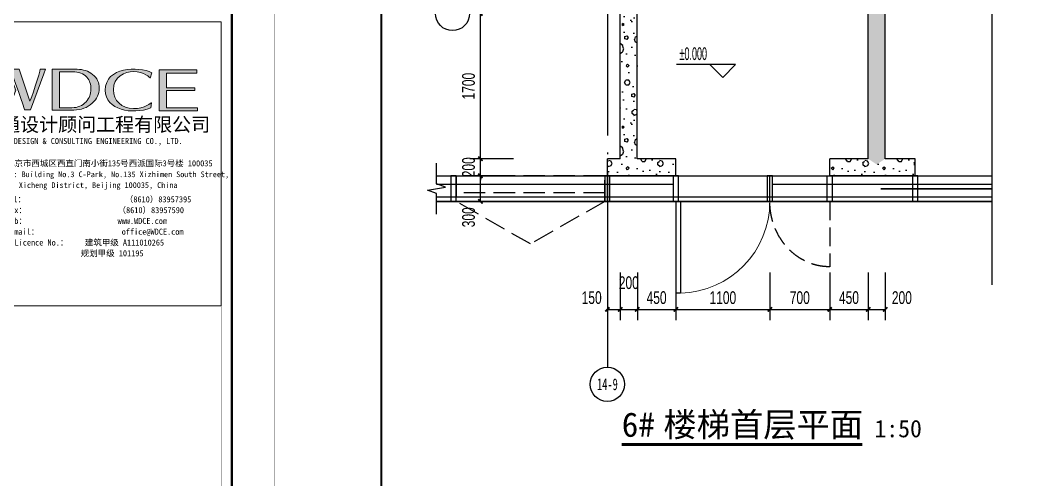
# Model space of a CAD drawing. Extents: x -26219 to 315419, y -160410 to -120810.
# Drawn here: x 228344 to 240186, y -140675 to -135299 of the extents above; entities that cross this region are included whole.
import ezdxf
from ezdxf.enums import TextEntityAlignment as Align
from ezdxf.xclip import XClip

# ---------------------------------------------------------------- set-up
doc = ezdxf.new("R2010")
doc.units = 0
doc.header["$LTSCALE"] = 1000
doc.header["$MEASUREMENT"] = 0
doc.header["$XCLIPFRAME"] = 0
for name, pattern in [('104-14# 核心筒$2$DOTE', [2.42, 2, -0.2, 0.02, -0.2]), ('104-14# 核心筒$3$DOTE', [2.42, 2, -0.2, 0.02, -0.2]), ('14#楼幕墙$1$DASH', [0.35, 0.25, -0.1]), ('14#楼幕墙$2$DASH', [0.35, 0.25, -0.1])]:
    doc.linetypes.add(name, pattern=pattern)
doc.layers.add('000套内', color=226, linetype='Continuous', lineweight=30)
for name, color, linetype in [('01-标注_尺寸', 124, 'Continuous'), ('01-标注_标高', 200, 'Continuous'), ('01-标注_符号', 200, 'Continuous'), ('02-TEXT_标注', 130, 'Continuous'), ('05-填充_天正', 26, 'Continuous'), ('104-13#14# B1核心筒$0$05-填充_天正', 26, 'Continuous'), ('104-13#14# B1核心筒$0$A-E_楼梯', 171, 'Continuous'), ('104-13#14# B1核心筒$0$A_STR-砼墙', 51, 'Continuous'), ('104-14# 核心筒$2$01-标注_轴线坐标', 132, 'Continuous'), ('104-14# 核心筒$2$A_AXIS-轴线', 36, '104-14# 核心筒$2$DOTE'), ('104-14# 核心筒$2$AXIS_TEXT', 7, 'Continuous'), ('104-14# 核心筒$3$A_AXIS-轴线', 36, '104-14# 核心筒$3$DOTE'), ('14#楼幕墙$0$A-C_门', 150, 'Continuous'), ('14#楼幕墙$2$A-C_玻璃幕墙', 140, 'Continuous'), ('14#楼幕墙$2$A-C_窗', 140, 'Continuous'), ('A-C_玻璃幕墙', 140, 'Continuous'), ('A-TECH_结构', 21, 'Continuous'), ('A_STR-砌块墙', 121, 'Continuous'), ('DIM_SYMB', 3, 'Continuous'), ('建-标注-文本', 254, 'Continuous')]:
    doc.layers.add(name, color=color, linetype=linetype)
doc.layers.add('B1幕墙$0$04-不打印_辅助线', color=165, linetype='Continuous', plot=False)
doc.styles.add('104-14# 核心筒$3$_TCH_AXIS', font='STXIHEI_0.TTF', dxfattribs={"width": 0.75})
doc.styles.add('_TCH_DIM', font='ros.shx', dxfattribs={"width": 0.75, "bigfont": 'jd.shx'})
doc.styles.add('_TCH_DIM_T3', font='ros.shx', dxfattribs={"width": 0.705882, "bigfont": 'jd.shx'})
doc.styles.get("Standard").update_dxf_attribs({"font": 'STXIHEI_0.TTF'})
doc.styles.add('图签信息$0$hwxh', font='STXIHEI_0.TTF')
doc.dimstyles.new('_TCH_ARCH&&50', dxfattribs={"dimtxt": 148.75, "dimasz": 50, "dimexe": 125, "dimexo": 150, "dimgap": 63.125, "dimtad": 1, "dimdec": 0, "dimzin": 0, "dimdsep": 46, "dimtxsty": '_TCH_DIM_T3', "dimblk": 'ARCHTICK', "dimcen": 0.09, "dimclrt": 7, "dimazin": 2, "dimtfac": 1, "dimtdec": 0, "dimtix": 1, "dimtmove": 2, "dimatfit": 3, "dimfxl": 0, "dimtolj": 1, "dimtzin": 0, "dimarcsym": 0})
pattern_1 = [(0, (177, -183), (300, 600), [0, -600]), (0, (-174, -264), (300, 600), [0, -600]), (0, (21, -270), (300, 600), [0, -600]), (0, (234, -93), (300, 600), [0, -600]), (0, (-15, -300), (300, 600), [0, -600]), (0, (294, 285), (300, 600), [0, -600]), (0, (111, 237), (300, 600), [0, -600]), (0, (207, 162), (300, 600), [0, -600]), (0, (-282, 150), (300, 600), [0, -600]), (0, (12, 123), (300, 600), [0, -600]), (0, (-102, -30), (300, 600), [0, -600]), (0, (-96, -255), (300, 600), [0, -600]), (0, (129, -279), (300, 600), [0, -600]), (0, (294, -15), (300, 600), [0, -600]), (0, (-267, -108), (300, 600), [0, -600]), (0, (-216, -6), (300, 600), [0, -600]), (0, (18, -48), (300, 600), [0, -600]), (0, (-66, -135), (300, 600), [0, -600]), (0, (-114, 63), (300, 600), [0, -600]), (0, (-39, 288), (300, 600), [0, -600]), (0, (-243, -234), (300, 600), [0, -600]), (0, (87, 165), (300, 600), [0, -600]), (0, (-192, 174), (300, 600), [0, -600]), (0, (-240, 252), (300, 600), [0, -600]), (130.601294, (257.143, 97.143), (-1499.9999834, 1800.000008), [26.3416, -11037.111]), (18.43495, (214.29, 108.57), (1499.999994, 599.999996), [27.1052, -3767.6279]), (90, (214.3, 82.86), (300, 600), [25.7143, -1174.2857]), (161.56505, (240, 74.29), (-1500.000008, 599.999955), [27.1052, -3767.6279]), (53.1301, (240, 74.29), (300, 600), [28.5714, -2971.4285]), (135, (262.86, -231.43), (-300.00004, 599.99996), [24.2437, -1672.8126]), (45, (228.57, -231.43), (300, 600), [24.2437, -1672.8126]), (135, (245.71, -248.57), (-300.00004, 599.99996), [24.2437, -1672.8126]), (45, (245.71, -248.57), (300, 600), [24.2437, -1672.8126]), (116.56505, (-25.7, 171.43), (-5e-05, 1200), [31.9438, -638.8765]), (180, (-40, 200), (-300, 600), [34.2857, -565.7142]), (63.43495, (-88.57, 171.43), (3e-06, 1200), [31.9438, -638.8765]), (116.56505, (-74.3, 142.86), (-5e-05, 1200), [31.9438, -638.8765]), (0, (-74.3, 142.86), (300, 600), [34.2857, -565.7142]), (63.43495, (-40, 142.86), (3e-06, 1200), [31.9438, -638.8765]), (107.102728, (200, -31.429), (-899.9999656, 3000.0000048), [38.8613, -16282.9025]), (143.972626, (188.57, 5.714), (-5699.999928, 4199.999995), [38.8613, -8122.02]), (180, (157.14, 28.6), (-300, 600), [37.1429, -562.8571]), (36.027373, (88.57, 5.714), (5699.999958, 4199.999955), [38.8613, -8122.02]), (71.56505, (77.14, -28.57), (900.000005, 2999.999995), [36.1403, -3758.5928]), (107.102728, (88.571, -65.714), (-899.9999656, 3000.0000048), [38.8613, -16282.9025]), (143.972626, (120, -88.57), (-5699.999928, 4199.999995), [38.8613, -8122.02]), (0, (120, -88.6), (300, 600), [37.1429, -562.8571]), (36.027373, (157.143, -88.57), (5699.999958, 4199.999955), [38.8613, -8122.02]), (71.56505, (188.57, -65.71), (900.000005, 2999.999995), [36.1403, -3758.5928]), (150.255118, (205.714, 248.57), (-900.000002, 599.999993), [23.035, -4814.3196]), (90, (185.7, 237.14), (300, 600), [22.8571, -1177.1427]), (29.74488, (185.714, 237.14), (900, 599.999997), [23.035, -4814.3196]), (116.56505, (65.7, -177.14), (-5e-05, 1200), [31.9438, -638.8765]), (168.690067, (51.43, -148.57), (-2700.000002, 599.999985), [29.1373, -6089.6855]), (41.185925, (0, -162.857), (7499.9999546, 6599.9999423), [30.3718, -12725.802]), (90, (0, -191.43), (300, 600), [28.5714, -1171.4285]), (138.814074, (22.857, -211.429), (-7499.9998667, 6600.000042), [30.3718, -12725.802]), (16.699244, (22.857, -211.429), (9899.9999255, 2999.9999686), [29.8295, -12498.5375]), (60.945396, (51.43, -202.857), (299.9999992, 599.9999947), [29.4161, -12325.3395]), (109.983106, (-185.714, 74.286), (-1500.0000056, 4199.999989), [33.442, -14012.1975]), (155.556045, (-197.143, 105.714), (-3900.0000149, 1799.9999626), [34.523, -14465.1315]), (24.443955, (-260, 105.714), (3900.000002, 1799.9999913), [34.523, -14465.1315]), (70.016893, (-271.429, 74.286), (1500.0000045, 4199.9999896), [33.442, -14012.1975]), (109.983106, (-260, 42.857), (-1500.0000056, 4199.999989), [33.442, -14012.1975]), (160.016893, (-228.57, 31.43), (-1500.000001, 599.999973), [33.442, -6989.3775]), (19.983107, (-228.57, 31.43), (1499.999992, 599.999999), [33.442, -6989.3775]), (70.016893, (-197.143, 42.857), (1500.0000045, 4199.9999896), [33.442, -14012.1975]), (122.005383, (37.14, 20), (-300.00004, 599.99997), [26.9542, -5633.434]), (18.43495, (-2.86, 34.29), (1499.999994, 599.999996), [27.1052, -3767.6279]), (90, (-2.86, 8.57), (300, 600), [25.7143, -1174.2857]), (161.56505, (22.86, 0), (-1500.000008, 599.999955), [27.1052, -3767.6279]), (54.462322, (22.857, 0), (2099.999997, 2999.9999955), [24.5781, -10298.2115]), (116.56505, (-137.14, -125.7), (-5e-05, 1200), [31.9438, -638.8765]), (180, (-151.4, -97.14), (-300, 600), [31.4286, -568.5714]), (59.036243, (-200, -125.714), (300.000001, 599.999997), [33.3197, -6963.822]), (120.963756, (-182.857, -154.286), (-300.000041, 599.999972), [33.3197, -6963.822]), (0, (-182.86, -154.3), (300, 600), [31.4286, -568.5714]), (63.43495, (-151.43, -154.3), (3e-06, 1200), [31.9438, -638.8765])]

# ---------------------------------------------------------------- blocks, each defined once
blk = doc.blocks.new('B1幕墙')
at = {"layer": 'B1幕墙$0$04-不打印_辅助线'}
blk.add_lwpolyline([(-19723, 110825), (-17951, 111952), (-14731, 106890), (-10015, 109890), (-6726, 109890), (-6726, 107690), (-6591, 107690), (-6591, 96729), (-3286, 91533), (-3400, 91461), (-610, 87073), (-44110, 59404), (-49480, 60532), (-116340, 165647), (-95570, 173812), (-95424, 173440), (-115742, 165453), (-49233, 60889), (-44187, 59829), (-1077, 87250), (-3868, 91637), (-3501, 91871)], dxfattribs=at)
blk = doc.blocks.new('104-13#14# B1核心筒')
at = {"layer": '104-13#14# B1核心筒$0$05-填充_天正', "linetype": 'Continuous'}
h = blk.add_hatch(dxfattribs=at)
h.set_pattern_fill('钢筋混凝土', color=256, scale=150, style=0)
h.set_pattern_definition([(45, (0, 0), (-265.16504, 265.16504), []), (50, (0, 0), (1075.8903, -94.128), [112.5, -1237.5]), (355, (0, 0), (-208.127, 1128.288), [90, -990]), (100.4514, (89.7, -7.8), (867.764, 1034.159), [95.61, -1051.713]), (46.1842, (0, 300), (1600.862, -248.279), [168.75, -1856.25]), (96.6356, (133.4, 279.3), (1401.994, 1461.177), [143.415, -1577.57]), (351.1842, (0, 300), (1401.993, 1461.178), [135, -1485]), (21, (150, 225), (895.3606, -603.9283), [112.5, -1237.5]), (326, (150, 225), (364.973, 1087.725), [90, -990]), (71.4514, (224.6, 174.7), (1260.334, 483.796), [95.61, -1051.713]), (37.5, (0, 0), (18.2398, 499.3408), [0, -978, 0, -1005, 0, -993.75]), (7.5, (0, 0), (394.6043, 591.6176), [0, -573, 0, -955.5, 0, -378.75]), (327.5, (-334.5, 0), (800.7337, -33.8323), [0, -375, 0, -1170, 0, -1552.5]), (317.5, (-484.5, 0), (874.7793, 150.1575), [0, -487.5, 0, -777, 0, -1102.5])])
h.paths.add_polyline_path([(170650, -1200), (170650, -800), (132700, -800), (132700, -1200)])
at = {"layer": '104-13#14# B1核心筒$0$A_STR-砼墙', "linetype": 'Continuous'}
for p, q in [((170650, -800), (132700, -800)), ((170650, -1200), (132700, -1200))]:
    blk.add_line(p, q, dxfattribs=at)
at = {"layer": '104-13#14# B1核心筒$0$A-E_楼梯', "rotation": 57.54087654752239}
blk.add_blockref('B1幕墙', (289197.1, 8062.4), dxfattribs=at)
blk = doc.blocks.new('14#楼幕墙$1$A$C38D07553')
blk.add_lwpolyline([(-60, -300), (0, -300), (0, 0), (-60, 0)], close=True)
blk = doc.blocks.new('14#楼幕墙$1$A$C2CD63A88')
at = {"linetype": '14#楼幕墙$1$DASH'}
blk.add_lwpolyline([(0, 670), (0, -170)], dxfattribs=at)
blk.add_arc((0, 670), 840, 270, 0, dxfattribs=at)
blk = doc.blocks.new('14#楼幕墙$1$A$C22714246')
at = {"linetype": '14#楼幕墙$2$DASH'}
blk.add_lwpolyline([(0, 497), (1740, 497), (1740, 797), (0, 797)], close=True, dxfattribs=at)
for points in [[(1740, 697), (0, 697)], [(1740, 597), (0, 597)], [(1740, 497), (870, 0), (0, 497)]]:
    blk.add_lwpolyline(points, dxfattribs=at)
blk = doc.blocks.new('图框-A1+1-4')
at = {"const_width": 0.05}
blk.add_lwpolyline([(0, 0), (1051, 0), (1051, 594), (0, 594)], close=True, dxfattribs=at)
blk = doc.blocks.new('图框-A1')
for points, const_width in [([(0, 0), (841, 0), (841, 594), (0, 594)], 0.05), ([(766, 584), (25, 584), (25, 10), (766, 10)], 0.5)]:
    blk.add_lwpolyline(points, close=True, dxfattribs=dict(const_width=const_width))
blk = doc.blocks.new('图签信息$0$logo2')
h = blk.add_hatch(color=7)
h.paths.add_polyline_path([(19.021, -7.36), (15.845, -7.36), (15.845, -3.972), (18.974, -3.972), (18.974, -4.243), (16.461, -4.243), (16.461, -5.448), (18.811, -5.448), (18.811, -5.686), (16.474, -5.686), (16.474, -7.116), (19.021, -7.116)])
edge = h.paths.add_edge_path()
edge.add_spline(control_points=[(15.259, -4.206), (15.259, -4.206), (15.127, -4.646), (15.127, -4.646), (15.127, -4.646), (14.62, -4.101), (13.734, -4.101), (13.035, -4.101), (12.071, -4.537), (12.076, -5.621), (12.08, -6.488), (12.766, -7.164), (13.734, -7.168), (14.656, -7.172), (15.227, -6.68), (15.227, -6.68), (15.227, -6.68), (15.164, -7.108), (15.164, -7.108), (13.632, -7.703), (11.417, -7.291), (11.411, -5.643), (11.404, -3.721), (14.157, -3.665), (15.259, -4.206)], knot_values=[0, 0, 0, 0, 1, 1, 1, 2, 2, 2, 3, 3, 3, 4, 4, 4, 5, 5, 5, 6, 6, 6, 7, 7, 7, 8, 8, 8, 8], degree=3, periodic=0)
edge = h.paths.add_edge_path(flags=16)
edge.add_spline(control_points=[(10.229, -5.566), (10.229, -5.16), (10.12, -4.83), (9.897, -4.576), (9.63, -4.273), (9.228, -4.122), (8.69, -4.122), (8.69, -4.122), (7.638, -4.122), (7.638, -4.122), (7.638, -4.122), (7.638, -7.098), (7.638, -7.098), (7.638, -7.098), (8.663, -7.098), (8.663, -7.098), (9.133, -7.098), (9.519, -6.934), (9.823, -6.604), (10.095, -6.309), (10.229, -5.964), (10.229, -5.566)], knot_values=[0, 0, 0, 0, 1, 1, 1, 2, 2, 2, 3, 3, 3, 4, 4, 4, 5, 5, 5, 6, 6, 6, 7, 7, 7, 7], degree=3, periodic=0)
edge = h.paths.add_edge_path()
edge.add_spline(control_points=[(10.919, -5.505), (10.919, -5.962), (10.725, -6.366), (10.336, -6.719), (9.92, -7.098), (9.414, -7.288), (8.817, -7.288), (8.817, -7.288), (7.028, -7.288), (7.028, -7.288), (7.028, -7.288), (7.028, -3.925), (7.028, -3.925), (7.028, -3.925), (9.095, -3.925), (9.095, -3.925), (9.593, -3.925), (10.015, -4.063), (10.363, -4.34), (10.733, -4.637), (10.919, -5.026), (10.919, -5.505)], knot_values=[0, 0, 0, 0, 1, 1, 1, 2, 2, 2, 3, 3, 3, 4, 4, 4, 5, 5, 5, 6, 6, 6, 7, 7, 7, 7], degree=3, periodic=0)
at = {"lineweight": 0}
blk.add_lwpolyline([(19.021, -7.36), (15.845, -7.36), (15.845, -3.972), (18.974, -3.972), (18.974, -4.243), (16.461, -4.243), (16.461, -5.448), (18.811, -5.448), (18.811, -5.686), (16.474, -5.686), (16.474, -7.116), (19.021, -7.116), (19.021, -7.36)], dxfattribs=at)
for points, knots in [([(10.919, -5.505), (10.919, -5.962), (10.725, -6.366), (10.336, -6.719), (9.92, -7.098), (9.414, -7.288), (8.817, -7.288), (8.817, -7.288), (7.028, -7.288), (7.028, -7.288), (7.028, -7.288), (7.028, -3.925), (7.028, -3.925), (7.028, -3.925), (9.095, -3.925), (9.095, -3.925), (9.593, -3.925), (10.015, -4.063), (10.363, -4.34), (10.733, -4.637), (10.919, -5.026), (10.919, -5.505)], [0, 0, 0, 0, 1, 1, 1, 2, 2, 2, 3, 3, 3, 4, 4, 4, 5, 5, 5, 6, 6, 6, 7, 7, 7, 7]), ([(10.229, -5.566), (10.229, -5.16), (10.12, -4.83), (9.897, -4.576), (9.63, -4.273), (9.228, -4.122), (8.69, -4.122), (8.69, -4.122), (7.638, -4.122), (7.638, -4.122), (7.638, -4.122), (7.638, -7.098), (7.638, -7.098), (7.638, -7.098), (8.663, -7.098), (8.663, -7.098), (9.133, -7.098), (9.519, -6.934), (9.823, -6.604), (10.095, -6.309), (10.229, -5.964), (10.229, -5.566)], [0, 0, 0, 0, 1, 1, 1, 2, 2, 2, 3, 3, 3, 4, 4, 4, 5, 5, 5, 6, 6, 6, 7, 7, 7, 7]), ([(15.259, -4.206), (15.259, -4.206), (15.127, -4.646), (15.127, -4.646), (15.127, -4.646), (14.62, -4.101), (13.734, -4.101), (13.035, -4.101), (12.071, -4.537), (12.076, -5.621), (12.08, -6.488), (12.766, -7.164), (13.734, -7.168), (14.656, -7.172), (15.227, -6.68), (15.227, -6.68), (15.227, -6.68), (15.164, -7.108), (15.164, -7.108), (13.632, -7.703), (11.417, -7.291), (11.411, -5.643), (11.404, -3.721), (14.157, -3.665), (15.259, -4.206)], [0, 0, 0, 0, 1, 1, 1, 2, 2, 2, 3, 3, 3, 4, 4, 4, 5, 5, 5, 6, 6, 6, 7, 7, 7, 8, 8, 8, 8])]:
    blk.add_open_spline(points, degree=3, knots=knots, dxfattribs=at)
blk = doc.blocks.new('图签信息$0$logo1')
h = blk.add_hatch(color=8)
edge = h.paths.add_edge_path()
edge.add_spline(control_points=[(3.863, -5.205), (3.635, -5.88), (3.386, -6.562), (3.386, -6.562), (3.386, -6.562), (2.503, -3.908), (2.503, -3.908), (2.503, -3.908), (1.802, -3.905), (1.687, -3.908), (2.021, -4.386), (2.952, -7.271), (2.952, -7.271), (2.952, -7.271), (3.437, -7.271), (3.437, -7.271), (3.437, -7.271), (4.032, -5.659), (4.032, -5.659), (4.032, -5.659), (3.863, -5.205), (3.863, -5.205)], knot_values=[0, 0, 0, 0, 1, 1, 1, 2, 2, 2, 3, 3, 3, 4, 4, 4, 5, 5, 5, 6, 6, 6, 7, 7, 7, 7], degree=3, periodic=0)
h = blk.add_hatch(color=7)
edge = h.paths.add_edge_path()
edge.add_spline(control_points=[(6.038, -3.908), (6.09, -4.101), (5.198, -6.562), (5.198, -6.562), (5.198, -6.562), (4.302, -3.908), (4.302, -3.908), (4.302, -3.908), (3.6, -3.905), (3.486, -3.908), (3.821, -4.386), (4.751, -7.271), (4.751, -7.271), (4.751, -7.271), (5.236, -7.271), (5.236, -7.271), (5.236, -7.271), (6.333, -4.3), (6.333, -4.3), (6.333, -4.3), (6.482, -3.908), (6.482, -3.908), (6.482, -3.908), (6.214, -3.914), (6.038, -3.908)], knot_values=[0, 0, 0, 0, 1, 1, 1, 2, 2, 2, 3, 3, 3, 4, 4, 4, 5, 5, 5, 6, 6, 6, 7, 7, 7, 8, 8, 8, 8], degree=3, periodic=0)
at = {"color": 8, "lineweight": 0}
blk.add_open_spline([(3.863, -5.205), (3.635, -5.88), (3.386, -6.562), (3.386, -6.562), (3.386, -6.562), (2.503, -3.908), (2.503, -3.908), (2.503, -3.908), (1.802, -3.905), (1.687, -3.908), (2.021, -4.386), (2.952, -7.271), (2.952, -7.271), (2.952, -7.271), (3.437, -7.271), (3.437, -7.271), (3.437, -7.271), (4.032, -5.659), (4.032, -5.659), (4.032, -5.659), (3.863, -5.205), (3.863, -5.205)], degree=3, knots=[0, 0, 0, 0, 1, 1, 1, 2, 2, 2, 3, 3, 3, 4, 4, 4, 5, 5, 5, 6, 6, 6, 7, 7, 7, 7], dxfattribs=at)
at = {"lineweight": 0}
blk.add_open_spline([(6.038, -3.908), (6.09, -4.101), (5.198, -6.562), (5.198, -6.562), (5.198, -6.562), (4.302, -3.908), (4.302, -3.908), (4.302, -3.908), (3.6, -3.905), (3.486, -3.908), (3.821, -4.386), (4.751, -7.271), (4.751, -7.271), (4.751, -7.271), (5.236, -7.271), (5.236, -7.271), (5.236, -7.271), (6.333, -4.3), (6.333, -4.3), (6.333, -4.3), (6.482, -3.908), (6.482, -3.908), (6.482, -3.908), (6.214, -3.914), (6.038, -3.908)], degree=3, knots=[0, 0, 0, 0, 1, 1, 1, 2, 2, 2, 3, 3, 3, 4, 4, 4, 5, 5, 5, 6, 6, 6, 7, 7, 7, 8, 8, 8, 8], dxfattribs=at)
blk.add_blockref('图签信息$0$logo2', (0, 0))
blk = doc.blocks.new('图签信息$0$时间-logo')
at = {"layer": 'Defpoints', "lineweight": 0}
blk.add_lwpolyline([(0, -23.457), (-21.166, -23.457), (-21.166, 0), (0, 0), (0, -23.457)], dxfattribs=at)
blk.add_blockref('图签信息$0$logo1', (-20.967, 0))
at = {"style": '图签信息$0$hwxh'}
for s, height, p in [('华通设计顾问工程有限公司 ', 1.15, (-19.726, -9.054)), ('WALTON DESIGN & CONSULTING ENGINEERING CO., LTD.', 0.5, (-19.497, -10.096)), ('地址:北京市西城区西直门南小街135号西派国际3号楼 100035', 0.5, (-19.485, -11.936)), ('Address: Building No.3 C-Park, No.135 Xizhimen South Street, ', 0.47, (-19.485, -12.827)), ('Xicheng District, Beijing 100035, China ', 0.47, (-16.691, -13.718)), ('电话 Tel：                        （8610）83957395 ', 0.5, (-19.564, -14.906)), ('传真 Fax：                      （8610）83957590 ', 0.5, (-19.485, -15.798)), ('主页 Web：                      www.WDCE.com ', 0.5, (-19.485, -16.689)), ('邮件 E-mail：                    office@WDCE.com ', 0.5, (-19.485, -17.58)), ('资质号 Licence No.：    建筑甲级 A111010265 ', 0.5, (-19.485, -18.472)), ('   规划甲级 101195', 0.5, (-12.602, -19.363))]:
    blk.add_text(s, height=height, dxfattribs=at).set_placement(p)
blk = doc.blocks.new('图签信息')
at = {"const_width": 0.5}
blk.add_lwpolyline([(-65, 0), (0, 0), (0, 500.5), (-65, 500.5)], close=True, dxfattribs=at)
at = {"const_width": 0.05}
for points in [[(-62.5, 404.92), (-2.5, 404.92)], [(-62.5, 227.83), (-2.5, 227.83), (-2.5, 404.92)], [(-57.5, 338.36), (-7.5, 338.36)]]:
    blk.add_lwpolyline(points, dxfattribs=at)
at = {"ltscale": 0.001, "xscale": 2.834689937531525, "yscale": 2.834689937531525, "zscale": 2.834689937531525}
blk.add_blockref('图签信息$0$时间-logo', (-2.5, 404.92), dxfattribs=at)
blk = doc.blocks.new('图签-A1')
at = {"color": 2}
blk.add_blockref('图签信息', (0, 0), dxfattribs=at)
blk = doc.blocks.new('104-14# 核心筒')
at = {"layer": '104-14# 核心筒$2$A_AXIS-轴线'}
for p, q in [((-9370.1, 96800), (120259.9, 96800)), ((32400, 54018.4), (32400, -8545.1))]:
    blk.add_line(p, q, dxfattribs=at)
blk = doc.blocks.new('14#楼幕墙$0$$DorLib2D$00000001')
for p, q in [((0.45, 0.975), (0.5, 0.975)), ((0.45, 0), (0.45, 0.975)), ((0.5, 0), (0.5, 0.975)), ((0.5, 0), (0.45, 0))]:
    blk.add_line(p, q)
at = {"lineweight": 13}
blk.add_arc((0.475, 0), 0.975, 91.4693, 180, dxfattribs=at)
blk = doc.blocks.new('_ArchTick')
at = {"color": 0, "linetype": 'ByBlock', "const_width": 0.4}
blk.add_lwpolyline([(-0.5, -0.5), (0.5, 0.5)], dxfattribs=at)
blk = doc.blocks.new('*D610')
at = {"layer": '01-标注_尺寸', "color": 0, "lineweight": -2, "transparency": 16777216}
for p, q in [((234114, -137119), (233600, -137119)), ((233725, -137419), (233725, -137119)), ((234114, -137419), (233600, -137419))]:
    blk.add_line(p, q, dxfattribs=at)
at = {"layer": 'Defpoints', "color": 0, "transparency": 16777216}
for p in [(233725, -137119), (234264, -137119), (234264, -137419)]:
    blk.add_point(p, dxfattribs=at)
at = {"layer": '01-标注_尺寸', "color": 0, "lineweight": -2, "transparency": 16777216, "xscale": 50, "yscale": 50, "zscale": 50}
for p, rotation in [((233725, -137119), 90), ((233725, -137419), 270)]:
    blk.add_blockref('_ArchTick', p, dxfattribs=dict(at, rotation=rotation))
at = {"layer": '01-标注_尺寸', "color": 7, "transparency": 16777216, "insert": (233587, -137604), "char_height": 148.8, "attachment_point": 5, "rotation": 90, "style": '_TCH_DIM_T3'}
blk.add_mtext('\\A1;300', dxfattribs=at)
blk = doc.blocks.new('*D611')
at = {"layer": '01-标注_尺寸', "color": 0, "lineweight": -2, "transparency": 16777216}
for p, q in [((233725, -136919), (233725, -136869)), ((234114, -136919), (233600, -136919)), ((233725, -137119), (233725, -136919)), ((234114, -137119), (233600, -137119)), ((233725, -137119), (233725, -137169))]:
    blk.add_line(p, q, dxfattribs=at)
at = {"layer": 'Defpoints', "color": 0, "transparency": 16777216}
for p in [(233725, -136919), (234264, -136919), (234264, -137119)]:
    blk.add_point(p, dxfattribs=at)
at = {"layer": '01-标注_尺寸', "color": 0, "lineweight": -2, "transparency": 16777216, "xscale": 50, "yscale": 50, "zscale": 50}
for p, rotation in [((233725, -136919), 270), ((233725, -137119), 90)]:
    blk.add_blockref('_ArchTick', p, dxfattribs=dict(at, rotation=rotation))
at = {"layer": '01-标注_尺寸', "color": 7, "transparency": 16777216, "insert": (233587, -137019), "char_height": 148.8, "attachment_point": 5, "rotation": 90, "style": '_TCH_DIM_T3'}
blk.add_mtext('\\A1;200', dxfattribs=at)
blk = doc.blocks.new('*D612')
at = {"layer": '01-标注_尺寸', "color": 0, "lineweight": -2, "transparency": 16777216}
for p, q in [((234114, -135220), (233600, -135220)), ((233725, -136919), (233725, -135220)), ((234114, -136919), (233600, -136919))]:
    blk.add_line(p, q, dxfattribs=at)
at = {"layer": 'Defpoints', "color": 0, "transparency": 16777216}
for p in [(233725, -135220), (234264, -135220), (234264, -136919)]:
    blk.add_point(p, dxfattribs=at)
at = {"layer": '01-标注_尺寸', "color": 0, "lineweight": -2, "transparency": 16777216, "xscale": 50, "yscale": 50, "zscale": 50}
for p, rotation in [((233725, -135220), 90), ((233725, -136919), 270)]:
    blk.add_blockref('_ArchTick', p, dxfattribs=dict(at, rotation=rotation))
at = {"layer": '01-标注_尺寸', "color": 7, "transparency": 16777216, "insert": (233587, -136070), "char_height": 148.8, "attachment_point": 5, "rotation": 90, "style": '_TCH_DIM_T3'}
blk.add_mtext('\\A1;1700', dxfattribs=at)
blk = doc.blocks.new('*D614')
at = {"layer": '01-标注_尺寸', "color": 0, "lineweight": -2, "transparency": 16777216}
for p, q in [((238261, -138251), (238261, -138807)), ((238461, -138251), (238461, -138807)), ((238261, -138682), (238461, -138682))]:
    blk.add_line(p, q, dxfattribs=at)
at = {"layer": 'Defpoints', "color": 0, "transparency": 16777216}
for p in [(238261, -138101), (238461, -138101), (238461, -138682)]:
    blk.add_point(p, dxfattribs=at)
at = {"layer": '01-标注_尺寸', "color": 0, "lineweight": -2, "transparency": 16777216, "xscale": 50, "yscale": 50, "zscale": 50, "rotation": 180}
blk.add_blockref('_ArchTick', (238261, -138682), dxfattribs=at)
at = {"layer": '01-标注_尺寸', "color": 0, "lineweight": -2, "transparency": 16777216, "xscale": 50, "yscale": 50, "zscale": 50}
blk.add_blockref('_ArchTick', (238461, -138682), dxfattribs=at)
at = {"layer": '01-标注_尺寸', "color": 7, "transparency": 16777216, "insert": (238655, -138545), "char_height": 148.8, "attachment_point": 5, "style": '_TCH_DIM_T3'}
blk.add_mtext('\\A1;200', dxfattribs=at)
blk = doc.blocks.new('*D615')
at = {"layer": '01-标注_尺寸', "color": 0, "lineweight": -2, "transparency": 16777216}
for p, q in [((237811, -138251), (237811, -138807)), ((238261, -138251), (238261, -138807)), ((237811, -138682), (238261, -138682))]:
    blk.add_line(p, q, dxfattribs=at)
at = {"layer": 'Defpoints', "color": 0, "transparency": 16777216}
for p in [(237811, -138101), (238261, -138101), (238261, -138682)]:
    blk.add_point(p, dxfattribs=at)
at = {"layer": '01-标注_尺寸', "color": 0, "lineweight": -2, "transparency": 16777216, "xscale": 50, "yscale": 50, "zscale": 50, "rotation": 180}
blk.add_blockref('_ArchTick', (237811, -138682), dxfattribs=at)
at = {"layer": '01-标注_尺寸', "color": 0, "lineweight": -2, "transparency": 16777216, "xscale": 50, "yscale": 50, "zscale": 50}
blk.add_blockref('_ArchTick', (238261, -138682), dxfattribs=at)
at = {"layer": '01-标注_尺寸', "color": 7, "transparency": 16777216, "insert": (238036, -138545), "char_height": 148.8, "attachment_point": 5, "style": '_TCH_DIM_T3'}
blk.add_mtext('\\A1;450', dxfattribs=at)
blk = doc.blocks.new('*D616')
at = {"layer": '01-标注_尺寸', "color": 0, "lineweight": -2, "transparency": 16777216}
for p, q in [((237111, -138251), (237111, -138807)), ((237811, -138251), (237811, -138807)), ((237111, -138682), (237811, -138682))]:
    blk.add_line(p, q, dxfattribs=at)
at = {"layer": 'Defpoints', "color": 0, "transparency": 16777216}
for p in [(237111, -138101), (237811, -138101), (237811, -138682)]:
    blk.add_point(p, dxfattribs=at)
at = {"layer": '01-标注_尺寸', "color": 0, "lineweight": -2, "transparency": 16777216, "xscale": 50, "yscale": 50, "zscale": 50, "rotation": 180}
blk.add_blockref('_ArchTick', (237111, -138682), dxfattribs=at)
at = {"layer": '01-标注_尺寸', "color": 0, "lineweight": -2, "transparency": 16777216, "xscale": 50, "yscale": 50, "zscale": 50}
blk.add_blockref('_ArchTick', (237811, -138682), dxfattribs=at)
at = {"layer": '01-标注_尺寸', "color": 7, "transparency": 16777216, "insert": (237461, -138545), "char_height": 148.8, "attachment_point": 5, "style": '_TCH_DIM_T3'}
blk.add_mtext('\\A1;700', dxfattribs=at)
blk = doc.blocks.new('*D617')
at = {"layer": '01-标注_尺寸', "color": 0, "lineweight": -2, "transparency": 16777216}
for p, q in [((236011, -138251), (236011, -138807)), ((237111, -138251), (237111, -138807)), ((236011, -138682), (237111, -138682))]:
    blk.add_line(p, q, dxfattribs=at)
at = {"layer": 'Defpoints', "color": 0, "transparency": 16777216}
for p in [(236011, -138101), (237111, -138101), (237111, -138682)]:
    blk.add_point(p, dxfattribs=at)
at = {"layer": '01-标注_尺寸', "color": 0, "lineweight": -2, "transparency": 16777216, "xscale": 50, "yscale": 50, "zscale": 50, "rotation": 180}
blk.add_blockref('_ArchTick', (236011, -138682), dxfattribs=at)
at = {"layer": '01-标注_尺寸', "color": 0, "lineweight": -2, "transparency": 16777216, "xscale": 50, "yscale": 50, "zscale": 50}
blk.add_blockref('_ArchTick', (237111, -138682), dxfattribs=at)
at = {"layer": '01-标注_尺寸', "color": 7, "transparency": 16777216, "insert": (236561, -138545), "char_height": 148.8, "attachment_point": 5, "style": '_TCH_DIM_T3'}
blk.add_mtext('\\A1;1100', dxfattribs=at)
blk = doc.blocks.new('*D618')
at = {"layer": '01-标注_尺寸', "color": 0, "lineweight": -2, "transparency": 16777216}
for p, q in [((235561, -138251), (235561, -138807)), ((236011, -138251), (236011, -138807)), ((235561, -138682), (236011, -138682))]:
    blk.add_line(p, q, dxfattribs=at)
at = {"layer": 'Defpoints', "color": 0, "transparency": 16777216}
for p in [(235561, -138101), (236011, -138101), (236011, -138682)]:
    blk.add_point(p, dxfattribs=at)
at = {"layer": '01-标注_尺寸', "color": 0, "lineweight": -2, "transparency": 16777216, "xscale": 50, "yscale": 50, "zscale": 50, "rotation": 180}
blk.add_blockref('_ArchTick', (235561, -138682), dxfattribs=at)
at = {"layer": '01-标注_尺寸', "color": 0, "lineweight": -2, "transparency": 16777216, "xscale": 50, "yscale": 50, "zscale": 50}
blk.add_blockref('_ArchTick', (236011, -138682), dxfattribs=at)
at = {"layer": '01-标注_尺寸', "color": 7, "transparency": 16777216, "insert": (235786, -138545), "char_height": 148.8, "attachment_point": 5, "style": '_TCH_DIM_T3'}
blk.add_mtext('\\A1;450', dxfattribs=at)
blk = doc.blocks.new('*D619')
at = {"layer": '01-标注_尺寸', "color": 0, "lineweight": -2, "transparency": 16777216}
for p, q in [((235361, -138251), (235361, -138807)), ((235561, -138251), (235561, -138807)), ((235361, -138682), (235561, -138682))]:
    blk.add_line(p, q, dxfattribs=at)
at = {"layer": 'Defpoints', "color": 0, "transparency": 16777216}
for p in [(235361, -138101), (235561, -138101), (235561, -138682)]:
    blk.add_point(p, dxfattribs=at)
at = {"layer": '01-标注_尺寸', "color": 0, "lineweight": -2, "transparency": 16777216, "xscale": 50, "yscale": 50, "zscale": 50, "rotation": 180}
blk.add_blockref('_ArchTick', (235361, -138682), dxfattribs=at)
at = {"layer": '01-标注_尺寸', "color": 0, "lineweight": -2, "transparency": 16777216, "xscale": 50, "yscale": 50, "zscale": 50}
blk.add_blockref('_ArchTick', (235561, -138682), dxfattribs=at)
at = {"layer": '01-标注_尺寸', "color": 7, "transparency": 16777216, "insert": (235461, -138370), "char_height": 148.8, "attachment_point": 5, "style": '_TCH_DIM_T3'}
blk.add_mtext('\\A1;200', dxfattribs=at)
blk = doc.blocks.new('*D620')
at = {"layer": '01-标注_尺寸', "color": 0, "lineweight": -2, "transparency": 16777216}
for p, q in [((235211, -138251), (235211, -138807)), ((235361, -138251), (235361, -138807)), ((235211, -138682), (235361, -138682))]:
    blk.add_line(p, q, dxfattribs=at)
at = {"layer": 'Defpoints', "color": 0, "transparency": 16777216}
for p in [(235211, -138101), (235361, -138101), (235361, -138682)]:
    blk.add_point(p, dxfattribs=at)
at = {"layer": '01-标注_尺寸', "color": 0, "lineweight": -2, "transparency": 16777216, "xscale": 50, "yscale": 50, "zscale": 50, "rotation": 180}
blk.add_blockref('_ArchTick', (235211, -138682), dxfattribs=at)
at = {"layer": '01-标注_尺寸', "color": 0, "lineweight": -2, "transparency": 16777216, "xscale": 50, "yscale": 50, "zscale": 50}
blk.add_blockref('_ArchTick', (235361, -138682), dxfattribs=at)
at = {"layer": '01-标注_尺寸', "color": 7, "transparency": 16777216, "insert": (235027, -138545), "char_height": 148.8, "attachment_point": 5, "style": '_TCH_DIM_T3'}
blk.add_mtext('\\A1;150', dxfattribs=at)

msp = doc.modelspace()

# ---------------------------------------------------------------- hatches: boundary and pattern name
at = {"layer": '05-填充_天正'}
h = msp.add_hatch(dxfattribs=at)
h.set_pattern_fill('加气混凝土', color=256, scale=50, style=0)
h.set_pattern_definition(pattern_1)
h.paths.add_polyline_path([(238360.6, -136986), (238460.6, -136919.4), (238460.6, -128669.8), (238260.6, -128869.8), (238260.6, -136919.4)])
h = msp.add_hatch(dxfattribs=at)
h.set_pattern_fill('加气混凝土', color=256, scale=50, style=0)
h.set_pattern_definition(pattern_1)
h.paths.add_polyline_path([(235560.6, -134819.9), (235360.6, -134819.9), (235360.6, -136919.4), (235460.6, -136986), (235560.6, -136919.4)])
h = msp.add_hatch(dxfattribs=at)
h.set_pattern_fill('加气混凝土', color=256, scale=50, style=0)
h.set_pattern_definition(pattern_1)
h.paths.add_polyline_path([(235460.6, -136986), (235360.6, -136919.4), (235210.6, -136919.4), (235210.6, -137119.4), (235460.6, -137119.4)])
h = msp.add_hatch(dxfattribs=at)
h.set_pattern_fill('加气混凝土', color=256, scale=50, style=0)
h.set_pattern_definition(pattern_1)
h.paths.add_polyline_path([(236010.6, -136919.4), (235560.6, -136919.4), (235460.6, -136986), (235460.6, -137119.4), (236010.6, -137119.4)])
h = msp.add_hatch(dxfattribs=at)
h.set_pattern_fill('加气混凝土', color=256, scale=50, style=0)
h.set_pattern_definition(pattern_1)
h.paths.add_polyline_path([(238360.6, -136986), (238260.6, -136919.4), (237810.6, -136919.4), (237810.6, -137119.4), (238360.6, -137119.4)])
h = msp.add_hatch(dxfattribs=at)
h.set_pattern_fill('加气混凝土', color=256, scale=50, style=0)
h.set_pattern_definition(pattern_1)
h.paths.add_polyline_path([(238810.6, -136919.4), (238460.6, -136919.4), (238360.6, -136986), (238360.6, -137119.4), (238810.6, -137119.4)])

# ---------------------------------------------------------------- linework, layer by layer
at = {"layer": '000套内'}
msp.add_lwpolyline([(238410.1, -137269.9), (239710.6, -137269.9)], dxfattribs=at)
at = {"layer": '01-标注_标高'}
for p, q in [((236710.7, -135816.9), (236020.7, -135816.9)), ((236560.7, -135966.9), (236410.7, -135816.9)), ((236560.7, -135966.9), (236710.7, -135816.9))]:
    msp.add_line(p, q, dxfattribs=at)
at = {"layer": '01-标注_符号'}
for points in [[(239710.6, -138394.5), (239710.6, -132809.3), (239605.6, -132771.1), (239815.6, -132734.1), (239710.6, -132696.8), (239710.6, -127111.7)], [(233210.6, -137569.4), (233210.6, -137325.6), (233105.6, -137287.4), (233315.6, -137250.4), (233210.6, -137213.1), (233210.6, -136969.4)]]:
    msp.add_lwpolyline(points, dxfattribs=at)
at = {"layer": '104-14# 核心筒$2$01-标注_轴线坐标'}
msp.add_line((235210.6, -138607.5), (235210.6, -139357.5), dxfattribs=at)
for centre in [(233399.5, -135219.9), (235210.6, -139557.5)]:
    msp.add_circle(centre, 200, dxfattribs=at)
at = {"layer": '104-14# 核心筒$3$A_AXIS-轴线'}
msp.add_line((235210.6, -127386.2), (235210.6, -138607.5), dxfattribs=at)
at = {"layer": '14#楼幕墙$2$A-C_玻璃幕墙'}
for p, q in [((233210.6, -137119.4), (239710.6, -137119.4)), ((233440.6, -137219.4), (233210.6, -137219.4)), ((235980.6, -137219.4), (233440.6, -137219.4)), ((239710.6, -137219.4), (237140.6, -137219.4)), ((233440.6, -137369.4), (233210.6, -137369.4)), ((239710.6, -137419.4), (233210.6, -137419.4)), ((235980.6, -137369.4), (233440.6, -137369.4)), ((239710.6, -137369.4), (237140.6, -137369.4))]:
    msp.add_line(p, q, dxfattribs=at)
at = {"layer": '14#楼幕墙$2$A-C_窗'}
msp.add_lwpolyline([(237780.6, -137119.4), (237840.6, -137119.4), (237840.6, -137419.4), (237780.6, -137419.4)], close=True, dxfattribs=at)
at = {"layer": 'A-C_玻璃幕墙'}
for points in [[(235210.6, -137419.9), (235210.6, -137119.9)], [(237110.6, -137419.9), (237110.6, -137119.9)], [(233210.6, -137419.4), (239710.6, -137419.4)]]:
    msp.add_lwpolyline(points, dxfattribs=at)
at = {"layer": 'A-TECH_结构'}
msp.add_lwpolyline([(239710.6, -137369.4), (233210.6, -137369.4)], dxfattribs=at)
at = {"layer": 'A_STR-砌块墙'}
for p, q in [((238460.6, -136919.4), (238460.6, -128669.8)), ((238260.6, -136919.4), (238260.6, -128869.8)), ((235360.6, -136919.4), (235360.6, -134819.9)), ((235560.6, -136919.4), (235560.6, -134819.9)), ((235360.6, -136919.4), (235210.6, -136919.4)), ((235210.6, -137119.4), (235210.6, -136919.4)), ((236010.6, -136919.4), (235560.6, -136919.4)), ((236010.6, -137119.4), (236010.6, -136919.4)), ((238260.6, -136919.4), (237810.6, -136919.4)), ((237810.6, -137119.4), (237810.6, -136919.4)), ((238810.6, -136919.4), (238460.6, -136919.4)), ((238810.6, -137119.4), (238810.6, -136919.4)), ((235460.6, -137119.4), (235210.6, -137119.4)), ((236010.6, -137119.4), (235460.6, -137119.4)), ((238360.6, -137119.4), (237810.6, -137119.4)), ((238810.6, -137119.4), (238360.6, -137119.4))]:
    msp.add_line(p, q, dxfattribs=at)
at = {"layer": 'DIM_SYMB', "const_width": 35}
msp.add_lwpolyline([(235378.9, -140261.3), (238194.2, -140261.3)], dxfattribs=at)

# ---------------------------------------------------------------- block references
at = {"xscale": 50, "yscale": 50, "zscale": 50}
for name, p in [('图框-A1+1-4', (178767.6, -156062.5)), ('图框-A1', (231317.6, -156062.5)), ('图签-A1', (230817.6, -155562.5))]:
    msp.add_blockref(name, p, dxfattribs=at)
ref = msp.add_blockref('104-13#14# B1核心筒', (83110.6, -136819.8))
XClip(ref).set_block_clipping_path([(166599.9946633652, -1823.14907876), (171999.9946633652, 8745.6171003908)])
ref = msp.add_blockref('104-14# 核心筒', (243788.7, -236343.4))
XClip(ref).set_block_clipping_path([(32000, 95800), (42400, 107298.7390783391)])
for p in [(233440.6, -137119.4), (235240.6, -137119.4), (237140.6, -137119.4), (238840.6, -137119.4)]:
    msp.add_blockref('14#楼幕墙$1$A$C38D07553', p)
ref = msp.add_blockref('104-14# 核心筒', (201591, -159600))
XClip(ref).set_block_clipping_path([(32000, 6700), (42400, 18198.7390783391)])
at = {"layer": '14#楼幕墙$0$A-C_门', "xscale": -1100, "yscale": -1100, "zscale": 100}
msp.add_blockref('14#楼幕墙$0$$DorLib2D$00000001', (236560.6, -137419.4), dxfattribs=at)
at = {"layer": '14#楼幕墙$2$A-C_窗'}
for name, p in [('14#楼幕墙$1$A$C22714246', (233440.6, -137915.9)), ('14#楼幕墙$1$A$C38D07553', (236040.6, -137119.4))]:
    msp.add_blockref(name, p, dxfattribs=at)
at = {"layer": '14#楼幕墙$2$A-C_窗', "xscale": -0.833333545909897, "yscale": 0.9090580843350029, "zscale": 0.9090580843350029}
msp.add_blockref('14#楼幕墙$1$A$C2CD63A88', (237810.6, -138028.4), dxfattribs=at)

# ---------------------------------------------------------------- texts
at = {"layer": '02-TEXT_标注', "style": '_TCH_DIM', "width": 0.529412}
msp.add_text('%%P0.000', height=148.75, dxfattribs=at).set_placement((236054.4, -135764.4))
at = {"layer": '104-14# 核心筒$2$AXIS_TEXT', "style": '104-14# 核心筒$3$_TCH_AXIS', "width": 0.888862}
msp.add_text('14-9', height=137.17, dxfattribs=at).set_placement((235088.6, -139626.1), (235332.7, -139626.1), align=Align.FIT)
at = {"layer": '建-标注-文本'}
for s, height, p in [('楼梯首层平面', 285.43, (235865.6, -140172.4)), ('6#', 285.43, (235378.9, -140172.4)), ('1:50', 203.88, (238334.2, -140178.2))]:
    msp.add_text(s, height=height, dxfattribs=at).set_placement(p)

# ---------------------------------------------------------------- dimensions: what is measured, and where the dimension line sits
at = {"layer": '01-标注_尺寸'}
for p1, p2, distance, picture, middle in [((234264.3695893, -136919.3569918), (234264.3695893, -135219.8569918), 539.865405, '*D612', (233587.0041843, -136069.6069918)), ((234264.4, -137119.4), (234264.4, -136919.4), 539.9, '*D611', (233587, -137019.4)), ((235560.6, -138100.6), (236010.6, -138100.6), -581.7, '*D618', (235785.6, -138544.8)), ((236010.6, -138100.6), (237110.6, -138100.6), -581.7, '*D617', (236560.6, -138544.8)), ((237110.6, -138100.6), (237810.6, -138100.6), -581.7, '*D616', (237460.6, -138544.8)), ((237810.6, -138100.6), (238260.6, -138100.6), -581.7, '*D615', (238035.6, -138544.8))]:
    dim = msp.add_aligned_dim(p1=p1, p2=p2, distance=distance, dimstyle='_TCH_ARCH&&50', dxfattribs=at)
    dim.commit()
    dim.dimension.update_dxf_attribs({"geometry": picture, "text_midpoint": middle})
for base, p1, p2, angle, picture, middle in [((233724.5, -137119.4), (234264.4, -137419.4), (234264.4, -137119.4), 90, '*D610', (233587, -137604.4)), ((235360.6, -138682.3), (235210.6, -138100.6), (235360.6, -138100.6), 0, '*D620', (235027.3, -138544.8)), ((235560.6, -138682.3), (235360.6, -138100.6), (235560.6, -138100.6), 0, '*D619', (235460.6, -138369.8)), ((238460.6, -138682.3), (238260.6, -138100.6), (238460.6, -138100.6), 0, '*D614', (238654.6, -138544.8))]:
    dim = msp.add_linear_dim(base=base, p1=p1, p2=p2, angle=angle, dimstyle='_TCH_ARCH&&50', dxfattribs=at)
    dim.commit()
    dim.dimension.update_dxf_attribs({"geometry": picture, "text_midpoint": middle, "dimtype": 161})

doc.saveas('drawing.dxf')
